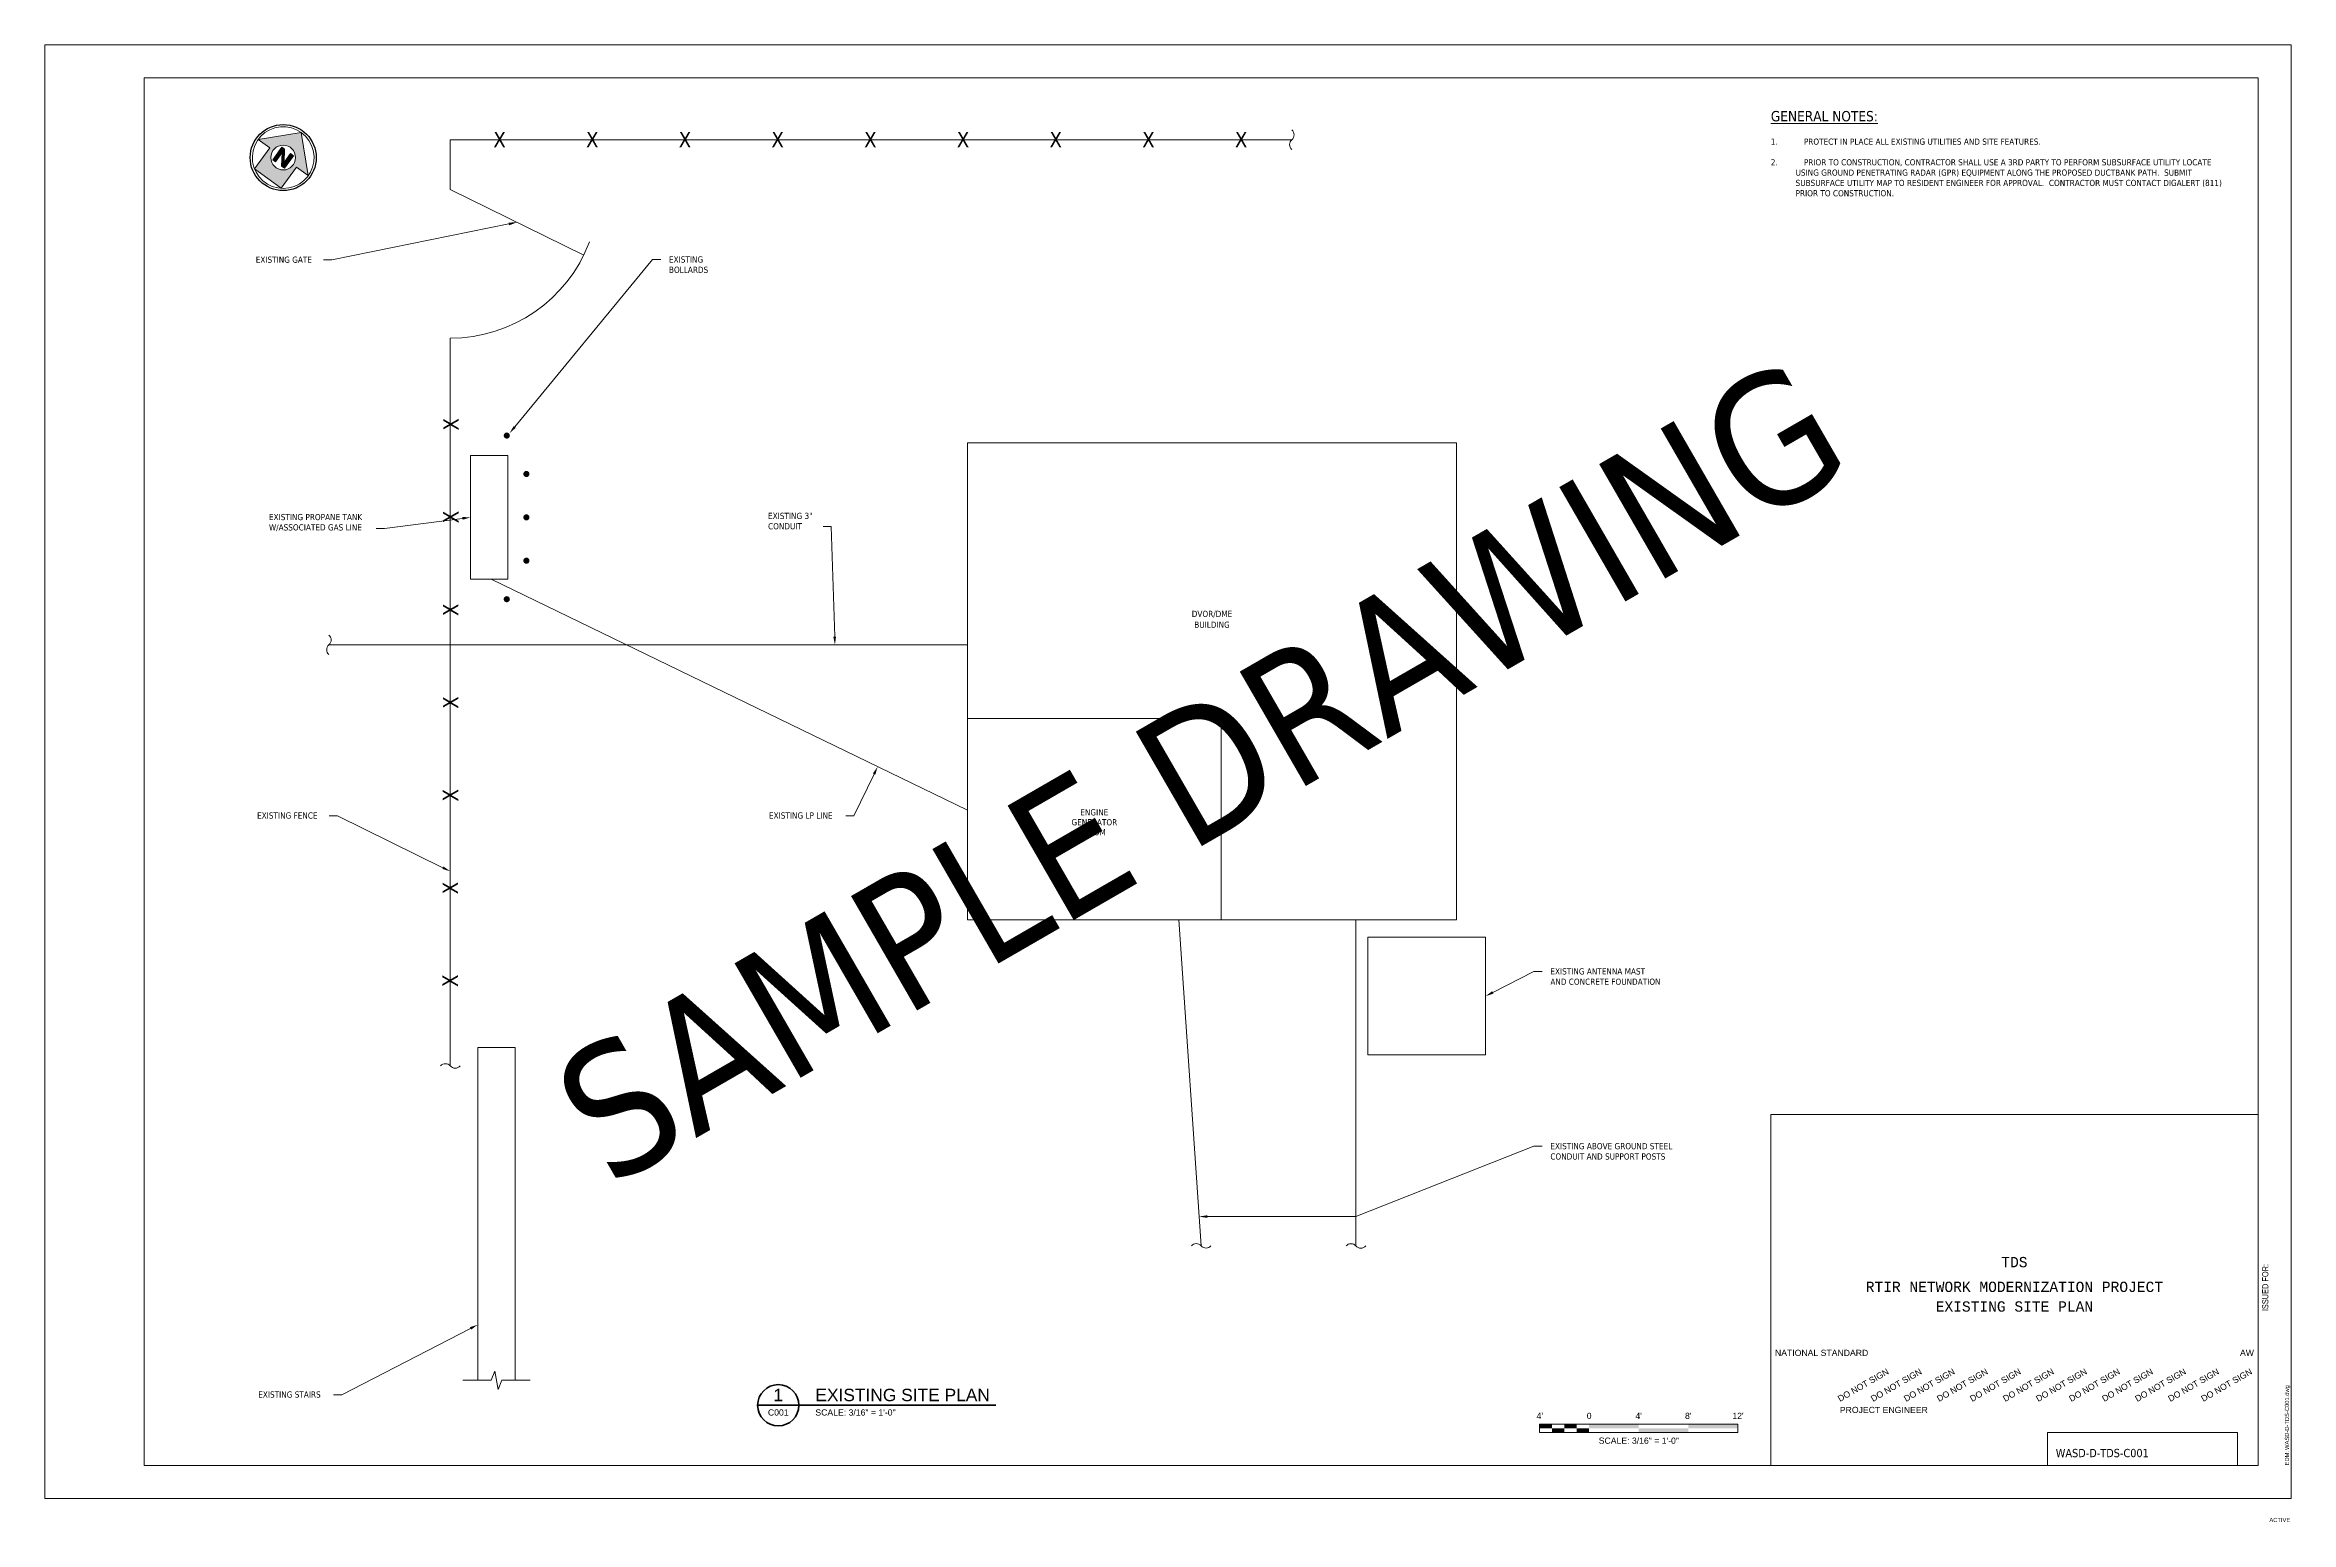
# Paper-space layout 'FAA_002_acad' of a CAD drawing. Header units: inches. Extents: x 0 to 34, y -0.4 to 22.
# The model-space entities are those that its viewports show. They can reach past a viewport. Long polylines and large blocks are cut down to what shows.
import ezdxf
from ezdxf import colors
from ezdxf.entities.mleader import LeaderData, LeaderLine
from ezdxf.enums import TextEntityAlignment as Align
from ezdxf.math import Vec2, Vec3

# ---------------------------------------------------------------- set-up
doc = ezdxf.new("R2010")
doc.units = ezdxf.units.IN
doc.header["$MEASUREMENT"] = 0
doc.linetypes.add('DASHED', pattern=[0.0625, 0.041667, -0.020833])
doc.linetypes.add('xCTopo$0$FENCE_X', pattern=[0.6, 0.5, -0.05, -0.05])
doc.layers.get('0').update_dxf_attribs({"lineweight": 18})
doc.layers.get('Defpoints').update_dxf_attribs({"lineweight": 18})
for name, color, linetype, lineweight in [('--ANNO-SYMB', 4, 'Continuous', 13), ('--ANNO-TEXT', 7, 'Continuous', 18), ('A-WALL', 4, 'Continuous', 18), ('ANNO-SYMB', 4, 'Continuous', 18), ('ANNO-TEXT', 7, 'Continuous', 18), ('ANNO-TITL', 3, 'Continuous', 18), ('ANNO-TTLB', 30, 'Continuous', 18), ('C-ABV-GND-CONDUIT-E', 101, 'Continuous', 18), ('C-BOLLARD-E', 101, 'Continuous', 18), ('C-FENC', 160, 'Continuous', 18), ('C-FUEL-TANK-E', 101, 'Continuous', 18), ('C-UG-CONDUIT-E', 101, 'DASHED', 18), ('C-UG-FUEL-LINE-E', 101, 'DASHED', 18), ('S-STRS', 1, 'Continuous', 18)]:
    doc.layers.add(name, color=color, linetype=linetype, lineweight=lineweight)
doc.layers.add('VIEWPORTS', color=2, linetype='Continuous', lineweight=18, plot=False)
doc.styles.add('002_DTitle', font='arial.ttf', dxfattribs={"height": 0.1875})
doc.styles.add('002_Notes_Proportional', font='arial.ttf', dxfattribs={"height": 0.09375})
doc.styles.add('002_Notes_Standard', font='tahoma.ttf', dxfattribs={"height": 0.09375})
doc.styles.add('002_TB Arial', font='arial.ttf')
doc.styles.add('002_TB Arial Narrow', font='ARIALN.TTF')
doc.styles.add('002_TB Lucida Console', font='lucon.TTF')
doc.styles.add('002_TB Times New Roman', font='times.ttf')

# ---------------------------------------------------------------- blocks, each defined once
blk = doc.blocks.new('FAA-Border-Reference-Outline')
at = {"layer": 'Defpoints'}
for points in [[(0, 22), (34, 22), (34, 0), (0, 0)], [(1.5, 21.5), (33.5, 21.5), (33.5, 5.8125), (26.125, 5.8125), (26.125, 0.5), (1.5, 0.5)]]:
    blk.add_lwpolyline(points, close=True, dxfattribs=at)
blk = doc.blocks.new('faatitle')
at = {"layer": 'Defpoints', "color": 8}
blk.add_lwpolyline([(-7.375, 5.312), (0, 5.312), (0, 0), (-7.375, 0)], close=True, dxfattribs=at)
for points in [[(0.5, 5.312), (0.5, -0.5), (-7.375, -0.5)], [(-3.188, 0), (-3.188, 0.5), (-0.312, 0.5), (-0.312, 0)]]:
    blk.add_lwpolyline(points, dxfattribs=at)
at = {"color": 30}
for s, height, style, p in [('ISSUED FOR:', 0.09375, '002_TB Arial Narrow', (0.156, 2.335)), ('EDM:', 0.0625, '002_TB Arial', (0.469, 0))]:
    blk.add_text(s, height=height, rotation=90, dxfattribs=dict(at, style=style)).set_placement(p)
for tag, style, p in [('rev4', '002_TB Arial', (-7.219, 5.188)), ('rev4dat', '002_TB Arial', (-6.594, 5.188)), ('rev4jcn', '002_TB Arial', (-1.656, 5.188)), ('rev4rddat', '002_TB Arial', (-0.781, 5.188)), ('rev4app', '002_TB Arial Narrow', (-0.156, 5.188)), ('rev3', '002_TB Arial', (-7.219, 4.938)), ('rev3dat', '002_TB Arial', (-6.594, 4.938)), ('rev3jcn', '002_TB Arial', (-1.656, 4.938)), ('rev3rddat', '002_TB Arial', (-0.781, 4.938)), ('rev3app', '002_TB Arial Narrow', (-0.156, 4.938)), ('rev2', '002_TB Arial', (-7.219, 4.688)), ('rev1', '002_TB Arial', (-7.219, 4.437)), ('rev2dat', '002_TB Arial', (-6.594, 4.688)), ('rev1dat', '002_TB Arial', (-6.594, 4.437)), ('rev2jcn', '002_TB Arial', (-1.656, 4.688)), ('rev1jcn', '002_TB Arial', (-1.656, 4.437)), ('rev2rddat', '002_TB Arial', (-0.781, 4.688)), ('rev1rddat', '002_TB Arial', (-0.781, 4.437)), ('rev2app', '002_TB Arial Narrow', (-0.156, 4.688)), ('rev1app', '002_TB Arial Narrow', (-0.156, 4.437))]:
    blk.add_attdef(tag, text='', height=0.0938, dxfattribs=dict(at, style=style)).set_placement(p, align=Align.MIDDLE_CENTER)
at = {"color": 30, "style": '002_TB Arial'}
for tag, p in [('rev4des', (-5.969, 5.188)), ('rev3des', (-5.969, 4.938)), ('rev2des', (-5.969, 4.688)), ('rev1des', (-5.969, 4.437)), ('subttl', (-6.33, 0.84))]:
    blk.add_attdef(tag, text='', height=0.0938, dxfattribs=at).set_placement(p, align=Align.MIDDLE_LEFT)
at = {"color": 30, "style": '002_TB Times New Roman'}
blk.add_attdef('spare1', text='', height=0.0938, dxfattribs=at).set_placement((-7.312, 3.312), align=Align.BOTTOM_LEFT)
at = {"color": 30}
for tag, height, style, p in [('spare2', 0.0938, '002_TB Times New Roman', (-0.062, 3.312)), ('jcnno', 0.0938, '002_TB Arial', (-0.062, 0.526)), ('REG', 0.0625, '002_TB Arial', (0.487, -0.438)), ('STATUS', 0.0625, '002_TB Arial', (0.487, -0.875))]:
    blk.add_attdef(tag, text='', height=height, dxfattribs=dict(at, style=style)).set_placement(p, align=Align.BOTTOM_RIGHT)
at = {"color": 30, "style": '002_TB Arial'}
blk.add_attdef('spare3', (0.156, 3.062), '', height=0.0938, rotation=90, dxfattribs=at)
blk.add_attdef('subloc', text='', height=0.0938, dxfattribs=at).set_placement((-3.688, 1.629), align=Align.BOTTOM_CENTER)
at = {"color": 30, "linetype": 'Continuous', "lineweight": 18, "style": '002_TB Arial'}
blk.add_attdef('state', text='', height=0.0938, dxfattribs=at).set_placement((-0.062, 1.629), align=Align.BOTTOM_RIGHT)
at = {"color": 30, "style": '002_TB Arial', "oblique": 21.8}
blk.add_attdef('subnam', text='', height=0.156, dxfattribs=at).set_placement((-6.323, 1.098), align=Align.BOTTOM_LEFT)
at = {"layer": 'ANNO-TTLB', "color": 5, "linetype": 'Continuous', "lineweight": 25, "char_height": 0.09375, "attachment_point": 1, "rotation": 30, "style": '002_Notes_Proportional'}
for insert in [(-6.375, 1.041), (-5.875, 1.041), (-5.375, 1.041), (-4.875, 1.041), (-4.375, 1.041), (-3.875, 1.041), (-3.375, 1.041), (-2.875, 1.041), (-2.375, 1.041), (-1.875, 1.041), (-1.375, 1.041), (-0.875, 1.041)]:
    blk.add_mtext_dynamic_manual_height_columns('DO NOT SIGN', width=2.25115, gutter_width=0.469, heights=[0], dxfattribs=dict(at, insert=insert))
at = {"layer": 'ANNO-TTLB', "color": 30}
for tag, height, style, p in [('fac', 0.156, '002_TB Lucida Console', (-3.688, 3.156)), ('issorg', 0.0938, '002_TB Arial Narrow', (-3.984, 0.448)), ('issby', 0.0938, '002_TB Arial Narrow', (-3.984, 0.292))]:
    blk.add_attdef(tag, text='', height=height, dxfattribs=dict(at, style=style)).set_placement(p, align=Align.TOP_CENTER)
at = {"layer": 'ANNO-TTLB', "color": 30, "style": '002_TB Lucida Console'}
for tag, p in [('title1', (-3.688, 2.703)), ('title2', (-3.688, 2.406)), ('title3', (-3.688, 2.109))]:
    blk.add_attdef(tag, text='', height=0.156, dxfattribs=at).set_placement(p, align=Align.MIDDLE_CENTER)
at = {"layer": 'ANNO-TTLB', "color": 30, "style": '002_TB Arial'}
for tag, p in [('sernum', (0.487, 2.335)), ('file', (0.487, 0.235))]:
    blk.add_attdef(tag, text='', height=0.0625, rotation=90, dxfattribs=at).set_placement(p, align=Align.BOTTOM_LEFT)
at = {"layer": 'ANNO-TTLB', "color": 30}
for tag, height, style, p in [('city', 0.0938, '002_TB Arial', (-7.312, 1.629)), ('dnnew', 0.156, '002_TB Arial Narrow', (-3.005, 0.105))]:
    blk.add_attdef(tag, text='', height=height, dxfattribs=dict(at, style=style)).set_placement(p, align=Align.BOTTOM_LEFT)
at = {"layer": 'ANNO-TTLB', "color": 30, "style": '002_TB Arial', "oblique": 21.8}
blk.add_attdef('appnam', text='', height=0.156, dxfattribs=at).set_placement((-3.005, 1.098), align=Align.BOTTOM_LEFT)
at = {"layer": 'ANNO-TTLB', "color": 30, "style": '002_TB Arial'}
blk.add_attdef('appttl', text='', height=0.0938, dxfattribs=at).set_placement((-3.005, 0.84), align=Align.MIDDLE_LEFT)
for tag, height, p in [('dsgn', 0.0781, (-4.983, 0.561)), ('drwn', 0.0781, (-4.983, 0.311)), ('appdat', 0.0938, (-1.79, 0.526)), ('chk', 0.0781, (-4.983, 0.061))]:
    blk.add_attdef(tag, text='', height=height, dxfattribs=at).set_placement(p, align=Align.BOTTOM_RIGHT)
blk.add_attdef('crev', text='', height=0.156, dxfattribs=at).set_placement((-0.167, 0.105), align=Align.BOTTOM_CENTER)
at = {"layer": 'ANNO-TTLB', "color": 1, "linetype": 'Continuous', "lineweight": 25, "style": '002_TB Arial'}
blk.add_attdef('DNOLD', text='', height=0.156, dxfattribs=at).set_placement((-3.005, -0.895), align=Align.BOTTOM_LEFT)
blk = doc.blocks.new('*U24')
at = {"layer": 'ANNO-SYMB', "color": 4, "linetype": 'Continuous', "lineweight": 13, "flags": 128}
blk.add_lwpolyline([(-1.5, 0), (1.5, 0), (1.5, 0.125), (-1.5, 0.125), (-1.5, 0)], close=True, dxfattribs=at)
at = {"layer": 'ANNO-SYMB', "color": 4, "linetype": 'Continuous', "lineweight": 13}
for points in [[(-1.5, 0.063), (-1.313, 0.063), (-1.5, 0.125), (-1.313, 0.125)], [(-1.313, 0), (-1.125, 0), (-1.313, 0.063), (-1.125, 0.063)], [(-1.125, 0.063), (-0.938, 0.063), (-1.125, 0.125), (-0.938, 0.125)], [(-0.938, 0), (-0.75, 0), (-0.938, 0.063), (-0.75, 0.063)], [(-0.75, 0.063), (0, 0.063), (-0.75, 0.125), (0, 0.125)], [(0, 0), (0.75, 0), (0, 0.063), (0.75, 0.063)], [(0.75, 0.063), (1.5, 0.063), (0.75, 0.125), (1.5, 0.125)]]:
    blk.add_solid(points, dxfattribs=at)
at = {"layer": 'ANNO-SYMB', "color": 4, "linetype": 'Continuous', "lineweight": 13, "style": '002_Notes_Proportional'}
for s, height, p in [("4'", 0.0938, (-1.497, 0.25)), ('0', 0.0938, (-0.75, 0.25)), ("4'", 0.0938, (0, 0.25)), ("8'", 0.0938, (0.75, 0.25)), ("12'", 0.0938, (1.503, 0.25)), ('SCALE: 3/16" = 1\'-0"', 0.09375, (0.002, -0.125))]:
    blk.add_text(s, height=height, dxfattribs=at).set_placement(p, align=Align.MIDDLE_CENTER)
blk = doc.blocks.new('Break')
at = {"layer": '--ANNO-SYMB', "color": 101, "linetype": 'Continuous', "lineweight": 0, "flags": 128}
blk.add_lwpolyline([(-0.0495, 0), (-0.0078, 0), (-0.0024, 0.0135), (0.0024, -0.0135), (0.0078, 0), (0.0495, 0)], dxfattribs=at)
blk = doc.blocks.new('SYM9B_2')
at = {"layer": 'C-ABV-GND-CONDUIT-E', "linetype": 'Continuous', "flags": 128}
blk.add_lwpolyline([(0, 0.072, -0.458744), (0, 0, 0.458744), (0, -0.072)], format="xyb", dxfattribs=at)
blk = doc.blocks.new('Surf-Term_2')
at = {"layer": 'C-ABV-GND-CONDUIT-E', "linetype": 'Continuous', "xscale": 0.09166300000000001, "yscale": 0.09166300000000001, "zscale": 0.09166300000000001}
blk.add_blockref('SYM9B_2', (0, 0), dxfattribs=at)
blk = doc.blocks.new('NorthArrow')
h = blk.add_hatch(color=254)
h.dxf.hatch_style = 1
h.paths.add_polyline_path([(0, 0.467), (-0.466, 0), (-0.25, 0), (-0.25, -0.393), (-0.25, -0.393), (0.25, -0.393), (0.25, -0.393), (0.25, 0), (0.466, 0)])
h.paths.add_polyline_path([(0.187, 0, -1), (-0.187, 0, -1)], flags=16)
h.paths.add_polyline_path([(0.056, 0.114), (0.108, 0.114), (0.108, -0.118), (0.056, -0.118), (-0.056, 0.054), (-0.056, -0.118), (-0.108, -0.118), (-0.108, 0.114), (-0.056, 0.114), (0.056, -0.049)], flags=0)
h = blk.add_hatch(color=254)
h.dxf.hatch_style = 1
h.paths.add_polyline_path([(-0.108, -0.118), (-0.056, -0.118), (-0.056, 0.054), (0.056, -0.118), (0.108, -0.118), (0.108, 0.114), (0.056, 0.114), (0.056, -0.049), (-0.056, 0.114), (-0.108, 0.114)])
at = {"layer": 'ANNO-SYMB', "color": 254, "linetype": 'Continuous', "lineweight": 18, "flags": 128}
blk.add_lwpolyline([(0, 0.467), (0.083, 0.46), (0.164, 0.438), (0.24, 0.401), (0.307, 0.352), (0.365, 0.291), (0.412, 0.221), (0.444, 0.144), (0.463, 0.063), (0.467, -0.021), (0.456, -0.104), (0.43, -0.184), (0.39, -0.257), (0.338, -0.323), (0.275, -0.378), (0.203, -0.421), (0.124, -0.451), (0.042, -0.465), (-0.042, -0.465), (-0.124, -0.451), (-0.203, -0.421), (-0.275, -0.378), (-0.338, -0.323), (-0.39, -0.257), (-0.43, -0.184), (-0.456, -0.104), (-0.467, -0.021), (-0.463, 0.063), (-0.445, 0.144), (-0.412, 0.221), (-0.365, 0.291), (-0.308, 0.352), (-0.24, 0.401), (-0.164, 0.438), (-0.083, 0.46), (0, 0.467)], close=True, dxfattribs=at)
at = {"layer": 'ANNO-SYMB', "linetype": 'Continuous', "lineweight": 18, "flags": 128}
for points in [[(0, 0.467), (0.466, 0), (0.25, 0), (0.25, -0.393), (-0.25, -0.393), (-0.25, 0), (-0.466, 0), (0, 0.467)], [(0.108, 0.114), (0.108, -0.118), (0.056, -0.118), (-0.056, 0.054), (-0.056, -0.118), (-0.108, -0.118), (-0.108, 0.114), (-0.056, 0.114), (0.056, -0.049), (0.056, 0.114), (0.108, 0.114)]]:
    blk.add_lwpolyline(points, close=True, dxfattribs=at)
at = {"layer": 'ANNO-SYMB', "linetype": 'Continuous', "lineweight": 25}
blk.add_circle((0, 0), 0.5, dxfattribs=at)
at = {"layer": 'ANNO-SYMB', "linetype": 'Continuous', "lineweight": 18}
blk.add_circle((0, 0), 0.187, dxfattribs=at)
at = {"layer": 'ANNO-SYMB', "linetype": 'Continuous', "lineweight": 0}
blk.add_point((0, 0.007), dxfattribs=at)
blk.add_point((0, 0.007), dxfattribs=at)
blk = doc.blocks.new('*U26')
at = {"layer": 'ANNO-TITL', "color": 3, "linetype": 'Continuous', "lineweight": 35}
for p, q in [((-0.312, 0), (0.312, 0)), ((0.312, 0), (3.291, 0))]:
    blk.add_line(p, q, dxfattribs=at)
blk.add_circle((0, 0), 0.312, dxfattribs=at)
at = {"layer": 'ANNO-TITL', "lineweight": 18, "style": '002_DTitle'}
blk.add_attdef('DRWID', text='', height=0.188, dxfattribs=at).set_placement((0, 0.062), align=Align.CENTER)
blk.add_attdef('DTITLE', (0.562, 0.062), '', height=0.188, dxfattribs=at)
at = {"layer": 'ANNO-TITL', "lineweight": 18, "style": '002_Notes_Proportional'}
blk.add_attdef('SHTREF', text='', height=0.0938, dxfattribs=at).set_placement((0, -0.062), align=Align.TOP_CENTER)
blk.add_attdef('DSCALE', text='', height=0.0938, dxfattribs=at).set_placement((0.562, -0.062), align=Align.TOP_LEFT)
blk = doc.blocks.new('Surf-Term')
at = {"layer": 'C-FENC', "flags": 128}
blk.add_lwpolyline([(0, 0.0066, -0.458744), (0, 0, 0.458744), (0, -0.0066)], format="xyb", dxfattribs=at)
blk = doc.blocks.new('SYM9B_3')
at = {"layer": 'C-UG-CONDUIT-E', "linetype": 'Continuous', "flags": 128}
blk.add_lwpolyline([(0, 0.072, -0.458744), (0, 0, 0.458744), (0, -0.072)], format="xyb", dxfattribs=at)
blk = doc.blocks.new('Surf-Term_3')
at = {"layer": 'C-UG-CONDUIT-E', "linetype": 'Continuous', "xscale": 0.09166300000000001, "yscale": 0.09166300000000001, "zscale": 0.09166300000000001}
blk.add_blockref('SYM9B_3', (0, 0), dxfattribs=at)

msp = doc.modelspace()

# ---------------------------------------------------------------- hatches: boundary and pattern name
at = {"layer": 'C-BOLLARD-E'}
h = msp.add_hatch(color=256, dxfattribs=at)
edge = h.paths.add_edge_path(flags=0)
edge.add_arc((1216.6, 1761.9), 3, 0, 360)
h = msp.add_hatch(color=256, dxfattribs=at)
edge = h.paths.add_edge_path(flags=0)
edge.add_arc((1235.6, 1724.7), 3, 0, 360)
h = msp.add_hatch(color=256, dxfattribs=at)
edge = h.paths.add_edge_path(flags=0)
edge.add_arc((1235.6, 1682.7), 3, 0, 360)
h = msp.add_hatch(color=256, dxfattribs=at)
edge = h.paths.add_edge_path(flags=0)
edge.add_arc((1235.6, 1640.7), 3, 0, 360)
h = msp.add_hatch(color=256, dxfattribs=at)
edge = h.paths.add_edge_path(flags=0)
edge.add_arc((1216.6, 1603.4), 3, 0, 360)

# ---------------------------------------------------------------- linework, layer by layer
at = {"layer": 'A-WALL', "flags": 128}
for points in [[(1662.8, 1754.8), (2136.8, 1754.8), (2136.8, 1292.8), (1662.8, 1292.8)], [(2050.7, 1275.9), (2164.7, 1275.9), (2164.7, 1161.9), (2050.7, 1161.9)]]:
    msp.add_lwpolyline(points, close=True, dxfattribs=at)
at = {"layer": 'A-WALL', "ltscale": 40, "flags": 128}
msp.add_lwpolyline([(1662.8, 1292.8), (1908.8, 1292.8), (1908.8, 1487.8), (1662.8, 1487.8)], close=True, dxfattribs=at)
at = {"layer": 'C-ABV-GND-CONDUIT-E'}
for p, q in [((1867.7, 1292.8), (1889.2, 977.1)), ((2039.2, 1292.8), (2039.2, 976.9))]:
    msp.add_line(p, q, dxfattribs=at)
at = {"layer": 'C-FENC', "linetype": 'xCTopo$0$FENCE_X', "ltscale": 12.5}
msp.add_line((1161.9, 2048.5), (1161.9, 2000.3), dxfattribs=at)
at = {"layer": 'C-FENC', "linetype": 'xCTopo$0$FENCE_X', "ltscale": 1.25}
for p, q in [((1161.9, 2048.5), (1977.1, 2048.5)), ((1161.9, 1856.3), (1161.9, 1151.3))]:
    msp.add_line(p, q, dxfattribs=at)
at = {"layer": 'C-FENC'}
msp.add_line((1161.9, 2000.3), (1291.1, 1936.7), dxfattribs=at)
msp.add_arc((1161.9, 2000.3), 144, 270, 339.319, dxfattribs=at)
at = {"layer": 'C-FUEL-TANK-E', "flags": 128}
msp.add_lwpolyline([(1181.6, 1742.7), (1217.6, 1742.7), (1217.6, 1622.7), (1181.6, 1622.7)], close=True, dxfattribs=at)
at = {"layer": 'C-UG-CONDUIT-E', "ltscale": 4}
msp.add_line((1044.3, 1559.2), (1662.8, 1559.2), dxfattribs=at)
at = {"layer": 'C-UG-FUEL-LINE-E', "ltscale": 4}
msp.add_line((1662.8, 1399.2), (1201.6, 1622.7), dxfattribs=at)
at = {"layer": 'S-STRS', "ltscale": 40, "flags": 128}
msp.add_lwpolyline([(1188.6, 1169), (1224.6, 1169), (1224.6, 846.8), (1211.8, 846.8), (1208.2, 837.9), (1205, 855.7), (1201.4, 846.8), (1188.6, 846.8)], close=True, dxfattribs=at)

# ---------------------------------------------------------------- block references
at = {"layer": '--ANNO-SYMB', "color": 101, "linetype": 'Continuous', "lineweight": 0, "xscale": 660, "yscale": 660, "zscale": 660}
msp.add_blockref('Break', (1206.6, 846.8), dxfattribs=at)
msp.add_blockref('Break', (1206.6, 846.8), dxfattribs=at)
at = {"xscale": 64, "yscale": 64, "zscale": 64, "rotation": 324.0327941363377}
msp.add_blockref('NorthArrow', (1000, 2031.2), dxfattribs=at)
at = {"layer": 'ANNO-TITL', "color": 3, "linetype": 'Continuous', "xscale": 64, "yscale": 64, "zscale": 64}
msp.add_blockref('*U26', (1479.6, 822.6), dxfattribs=at).add_auto_attribs({'DSCALE': 'SCALE: 3/16" = 1\'-0"', 'DTITLE': 'EXISTING SITE PLAN', 'SHTREF': 'C001', 'DRWID': '1'})
at = {"layer": 'C-ABV-GND-CONDUIT-E', "linetype": 'Continuous', "xscale": 1440, "yscale": 1440, "zscale": 1440, "rotation": 90}
for p in [(1889.3, 977), (2039.2, 976.9)]:
    msp.add_blockref('Surf-Term_2', p, dxfattribs=at)
at = {"layer": 'C-FENC', "linetype": 'Continuous', "xscale": 1440, "yscale": 1440, "zscale": 1440}
for p, rotation in [((1977.1, 2048.5), 180), ((1161.9, 1151.3), 90)]:
    msp.add_blockref('Surf-Term', p, dxfattribs=dict(at, rotation=rotation))
at = {"layer": 'C-UG-CONDUIT-E', "linetype": 'Continuous', "xscale": 1440, "yscale": 1440, "zscale": 1440, "rotation": 180}
msp.add_blockref('Surf-Term_3', (1044.3, 1559.2), dxfattribs=at)

# ---------------------------------------------------------------- texts
at = {"layer": '--ANNO-TEXT', "color": 7, "char_height": 6, "width": 4039.905, "attachment_point": 5, "style": '002_Notes_Standard'}
for s, insert, line_spacing_factor in [('DVOR/DME\\PBUILDING', (1899.8, 1583.9), 1.05), ('ENGINE\\PGENERATOR\\PROOM', (1785.8, 1387.3), 0.96)]:
    msp.add_mtext(s, dxfattribs=dict(at, insert=insert, line_spacing_factor=line_spacing_factor))
at = {"layer": 'ANNO-TEXT', "color": 254, "linetype": 'Continuous', "lineweight": 25, "transparency": 33554470, "insert": (1889.2, 1436.3), "char_height": 128, "attachment_point": 5, "rotation": 30, "style": '002_Notes_Standard'}
msp.add_mtext('SAMPLE DRAWING', dxfattribs=at)
at = {"layer": 'C-FENC', "ltscale": 40, "char_height": 15, "width": 4868.434, "attachment_point": 5, "style": '002_Notes_Standard'}
for insert in [(1209.6, 2048.5), (1299.4, 2048.5), (1389.2, 2048.5), (1479, 2048.5), (1568.8, 2048.5), (1658.6, 2048.5), (1748.4, 2048.5), (1838.2, 2048.5), (1928, 2048.5)]:
    msp.add_mtext('X', dxfattribs=dict(at, insert=insert))
at = {"layer": 'C-FENC', "ltscale": 40, "char_height": 15, "width": 4868.434, "attachment_point": 5, "rotation": 90, "style": '002_Notes_Standard'}
for insert in [(1162.6, 1772.8), (1162.4, 1683), (1162.3, 1593.1), (1162.2, 1503.3), (1162, 1413.5), (1161.9, 1323.6), (1161.8, 1233.8)]:
    msp.add_mtext('X', dxfattribs=dict(at, insert=insert))

# ---------------------------------------------------------------- leaders
at = {"layer": 'ANNO-TEXT', "ltscale": 40}
ml = msp.add_multileader_mtext('Standard', dxfattribs=at)
ml.set_content('EXISTING GATE', color=256, style='002_Notes_Standard')
ml.set_leader_properties(color=256, linetype='Continuous', lineweight=18)
ml.build(insert=Vec2(0, 0))
ml.multileader.update_dxf_attribs({"text_right_attachment_type": 3, "dogleg_length": 0.125, "arrow_head_size": 8, "scale": 64})
ctx = ml.context
ctx.base_point, ctx.scale, ctx.char_height, ctx.arrow_head_size, ctx.landing_gap_size, ctx.plane_origin = Vec3(965.4, 1932.2), 64, 6, 8, 8, Vec3(1226.5, 1968.5)
ctx.right_attachment = 3
notes = []
notes.append((ctx, [(0, (1, 1, 0), (1047, 1932.1), (-1, 0), 8, [(0, [(1226.5, 1968.5)], 0, [])])]))
ctx.mtext.insert, ctx.mtext.flow_direction = Vec3(973.4, 1935.3), 5
ml = msp.add_multileader_mtext('Standard', dxfattribs=at)
ml.set_content('EXISTING\\PBOLLARDS', color=256, style='002_Notes_Standard')
ml.set_leader_properties(color=256, linetype='Continuous', lineweight=18)
ml.build(insert=Vec2(0, 0))
ml.multileader.update_dxf_attribs({"text_right_attachment_type": 3, "dogleg_length": 0.125, "arrow_head_size": 8, "scale": 64})
ctx = ml.context
ctx.base_point, ctx.scale, ctx.char_height, ctx.arrow_head_size, ctx.landing_gap_size, ctx.plane_origin = Vec3(1365.7, 1932.4), 64, 6, 8, 8, Vec3(1219.2, 1764.1)
ctx.right_attachment = 3
notes.append((ctx, [(0, (1, 1, 0), (1357.7, 1932.4), (1, 0), 8, [(0, [(1219.2, 1764.1)], 0, [])])]))
ctx.mtext.insert, ctx.mtext.flow_direction = Vec3(1373.7, 1935.5), 5
ml = msp.add_multileader_mtext('Standard', dxfattribs=at)
ml.set_content('EXISTING PROPANE TANK\\PW/ASSOCIATED GAS LINE', color=256, style='002_Notes_Standard')
ml.set_leader_properties(color=256, linetype='Continuous', lineweight=18)
ml.build(insert=Vec2(0, 0))
ml.multileader.update_dxf_attribs({"text_right_attachment_type": 3, "dogleg_length": 0.125, "arrow_head_size": 8, "scale": 64})
ctx = ml.context
ctx.base_point, ctx.scale, ctx.char_height, ctx.arrow_head_size, ctx.landing_gap_size, ctx.plane_origin = Vec3(978.2, 1682.4), 64, 6, 8, 8, Vec3(1181.6, 1682.7)
ctx.right_attachment = 3
notes.append((ctx, [(0, (1, 1, 0), (1098.1, 1672), (-1, 0), 8, [(0, [(1181.6, 1682.7)], 0, [])])]))
ctx.mtext.insert, ctx.mtext.flow_direction = Vec3(986.2, 1686), 5
ml = msp.add_multileader_mtext('Standard', dxfattribs=at)
ml.set_content('EXISTING 3"\\PCONDUIT', color=256, style='002_Notes_Standard')
ml.set_leader_properties(color=256, linetype='Continuous', lineweight=18)
ml.build(insert=Vec2(0, 0))
ml.multileader.update_dxf_attribs({"text_right_attachment_type": 3, "dogleg_length": 0.125, "arrow_head_size": 8, "scale": 64})
ctx = ml.context
ctx.base_point, ctx.scale, ctx.char_height, ctx.arrow_head_size, ctx.landing_gap_size, ctx.plane_origin = Vec3(1461.7, 1684.1), 64, 6, 8, 8, Vec3(1534.5, 1559.2)
ctx.right_attachment = 3
notes.append((ctx, [(0, (1, 1, 0), (1531, 1673.8), (-1, 0), 8, [(0, [(1534.5, 1559.2)], 0, [])])]))
ctx.mtext.insert, ctx.mtext.flow_direction = Vec3(1469.7, 1687.1), 5
ml = msp.add_multileader_mtext('Standard', dxfattribs=at)
ml.set_content('EXISTING LP LINE', color=256, style='002_Notes_Standard')
ml.set_leader_properties(color=256, linetype='Continuous', lineweight=18)
ml.build(insert=Vec2(0, 0))
ml.multileader.update_dxf_attribs({"text_right_attachment_type": 3, "dogleg_length": 0.125, "arrow_head_size": 8, "scale": 64})
ctx = ml.context
ctx.base_point, ctx.scale, ctx.char_height, ctx.arrow_head_size, ctx.landing_gap_size, ctx.plane_origin = Vec3(1462.6, 1393.8), 64, 6, 8, 8, Vec3(1662.3, 1503.8)
ctx.right_attachment = 3
notes.append((ctx, [(0, (1, 1, 0), (1552.9, 1393.7), (-1, 0), 8, [(0, [(1575.9, 1441.2)], 0, [])])]))
ctx.mtext.insert, ctx.mtext.flow_direction = Vec3(1470.6, 1396.9), 5
ml = msp.add_multileader_mtext('Standard', dxfattribs=at)
ml.set_content('EXISTING FENCE', color=256, style='002_Notes_Standard')
ml.set_leader_properties(color=256, linetype='Continuous', lineweight=18)
ml.build(insert=Vec2(0, 0))
ml.multileader.update_dxf_attribs({"text_right_attachment_type": 3, "dogleg_length": 0.125, "arrow_head_size": 8, "scale": 64})
ctx = ml.context
ctx.base_point, ctx.scale, ctx.char_height, ctx.arrow_head_size, ctx.landing_gap_size, ctx.plane_origin = Vec3(966.7, 1393.8), 64, 6, 8, 8, Vec3(1161.9, 1503.8)
ctx.right_attachment = 3
notes.append((ctx, [(0, (1, 1, 0), (1052.5, 1393.7), (-1, 0), 8, [(0, [(1161.9, 1339.8)], 0, [])])]))
ctx.mtext.insert, ctx.mtext.flow_direction = Vec3(974.7, 1396.9), 5
ml = msp.add_multileader_mtext('Standard', dxfattribs=at)
ml.set_content('EXISTING ANTENNA MAST\\PAND CONCRETE FOUNDATION', color=256, style='002_Notes_Standard')
ml.set_leader_properties(color=256, linetype='Continuous', lineweight=18)
ml.build(insert=Vec2(0, 0))
ml.multileader.update_dxf_attribs({"text_right_attachment_type": 3, "dogleg_length": 0.125, "arrow_head_size": 8, "scale": 64})
ctx = ml.context
ctx.base_point, ctx.scale, ctx.char_height, ctx.arrow_head_size, ctx.landing_gap_size, ctx.plane_origin = Vec3(2219.6, 1242.8), 64, 6, 8, 8, Vec3(2164.7, 1218.9)
ctx.right_attachment = 3
notes.append((ctx, [(0, (1, 1, 0), (2211.6, 1242.8), (1, 0), 8, [(0, [(2164.7, 1218.9)], 0, [])])]))
ctx.mtext.insert, ctx.mtext.flow_direction = Vec3(2227.6, 1245.9), 5
ml = msp.add_multileader_mtext('Standard', dxfattribs=at)
ml.set_content('EXISTING ABOVE GROUND STEEL\\PCONDUIT AND SUPPORT POSTS', color=256, style='002_Notes_Standard')
ml.set_leader_properties(color=256, linetype='Continuous', lineweight=18)
ml.build(insert=Vec2(0, 0))
ml.multileader.update_dxf_attribs({"text_right_attachment_type": 3, "dogleg_length": 0.125, "arrow_head_size": 8, "scale": 64})
ctx = ml.context
ctx.base_point, ctx.scale, ctx.char_height, ctx.arrow_head_size, ctx.landing_gap_size, ctx.plane_origin = Vec3(2219.6, 1073.5), 64, 6, 8, 8, Vec3(1896.2, 1033.6)
ctx.right_attachment = 3
notes.append((ctx, [(0, (1, 1, 0), (2211.6, 1073.5), (1, 0), 8, [(1, [(1887.3, 1005.4), (2039.2, 1005.4)], 0, [])])]))
ctx.mtext.insert, ctx.mtext.flow_direction = Vec3(2227.6, 1076.6), 5
ml = msp.add_multileader_mtext('Standard', dxfattribs=at)
ml.set_content('EXISTING STAIRS', color=256, style='002_Notes_Standard')
ml.set_leader_properties(color=256, linetype='Continuous', lineweight=18)
ml.build(insert=Vec2(0, 0))
ml.multileader.update_dxf_attribs({"text_right_attachment_type": 3, "dogleg_length": 0.125, "arrow_head_size": 8, "scale": 64})
ctx = ml.context
ctx.base_point, ctx.scale, ctx.char_height, ctx.arrow_head_size, ctx.landing_gap_size, ctx.plane_origin = Vec3(967.8, 832.9), 64, 6, 8, 8, Vec3(1188.6, 900.7)
ctx.right_attachment = 3
notes.append((ctx, [(0, (1, 1, 0), (1056.8, 832.8), (-1, 0), 8, [(0, [(1188.6, 900.7)], 0, [])])]))
ctx.mtext.insert, ctx.mtext.flow_direction = Vec3(975.8, 836), 5
for ctx, leaders in notes:
    for number, flags, end, landing, length, lines in leaders:
        leader = LeaderData()
        leader.index, (leader.has_last_leader_line, leader.has_dogleg_vector, leader.attachment_direction) = number, flags
        leader.last_leader_point, leader.dogleg_vector, leader.dogleg_length = Vec3(end), Vec3(landing), length
        for number, points, colour, breaks in lines:
            line = LeaderLine()
            line.index, line.vertices, line.color, line.breaks = number, Vec3.list(points), colors.encode_raw_color(colour), breaks
            leader.lines.append(line)
        ctx.leaders.append(leader)

psp = doc.layouts.new('FAA_002_acad')

# ---------------------------------------------------------------- block references
psp.add_blockref('FAA-Border-Reference-Outline', (0, 0))
at = {"layer": 'ANNO-SYMB', "color": 4, "linetype": 'Continuous', "lineweight": -2}
psp.add_blockref('*U24', (24.125, 1), dxfattribs=at)
at = {"layer": 'ANNO-TTLB', "color": 30}
ref = psp.add_blockref('faatitle', (33.5, 0.5), dxfattribs=at)
ref.add_attrib('city', 'NATIONAL STANDARD', dxfattribs={"color": 30, "height": 0.09375, "style": '002_TB Arial'}).set_placement((26.188, 2.129), align=Align.BOTTOM_LEFT)
ref.add_attrib('fac', 'TDS', dxfattribs={"color": 30, "height": 0.1562, "style": '002_TB Lucida Console'}).set_placement((29.812, 3.656), align=Align.TOP_CENTER)
ref.add_attrib('title1', 'RTIR NETWORK MODERNIZATION PROJECT', dxfattribs={"color": 30, "height": 0.15625, "style": '002_TB Lucida Console'}).set_placement((29.812, 3.203), align=Align.MIDDLE_CENTER)
ref.add_attrib('title2', 'EXISTING SITE PLAN', dxfattribs={"color": 30, "height": 0.15625, "style": '002_TB Lucida Console'}).set_placement((29.812, 2.906), align=Align.MIDDLE_CENTER)
ref.add_attrib('file', 'WASD-D-TDS-C001.dwg', dxfattribs={"color": 30, "height": 0.0625, "rotation": 90, "style": '002_TB Arial'}).set_placement((33.987, 0.735), align=Align.BOTTOM_LEFT)
ref.add_attrib('subttl', 'PROJECT ENGINEER', dxfattribs={"layer": '0', "color": 30, "height": 0.09375, "style": '002_TB Arial'}).set_placement((27.17, 1.34), align=Align.MIDDLE_LEFT)
ref.add_attrib('STATUS', 'ACTIVE', dxfattribs={"layer": '0', "color": 30, "height": 0.0625, "style": '002_TB Arial'}).set_placement((33.987, -0.375), align=Align.BOTTOM_RIGHT)
ref.add_attrib('state', 'AW', dxfattribs={"layer": '0', "color": 30, "linetype": 'Continuous', "lineweight": 18, "height": 0.0938, "style": '002_TB Arial'}).set_placement((33.438, 2.129), align=Align.BOTTOM_RIGHT)

# ---------------------------------------------------------------- texts
at = {"layer": '--ANNO-TEXT', "color": 7, "insert": (26.125, 21), "char_height": 0.125, "width": 6.9911, "attachment_point": 1, "line_spacing_factor": 0.9, "style": '002_Notes_Standard'}
psp.add_mtext('\\pxi-3,l3,sm1;{\\H1.25x;\\LGENERAL NOTES:\\P\\H0.6x;\\l\\P1.^IPROTECT IN PLACE ALL EXISTING UTILITIES AND SITE FEATURES. \\P\\P2.^IPRIOR TO CONSTRUCTION, CONTRACTOR SHALL USE A 3RD PARTY TO PERFORM SUBSURFACE UTILITY LOCATE USING GROUND PENETRATING RADAR (GPR) EQUIPMENT ALONG THE PROPOSED DUCTBANK PATH.  SUBMIT SUBSURFACE UTILITY MAP TO RESIDENT ENGINEER FOR APPROVAL.  CONTRACTOR MUST CONTACT DIGALERT (811) PRIOR TO CONSTRUCTION.}', dxfattribs=at)
at = {"layer": 'ANNO-TEXT', "color": 7, "linetype": 'Continuous', "lineweight": 25, "insert": (30.438, 0.75), "char_height": 0.125, "width": 2.875, "attachment_point": 1, "style": '002_Notes_Standard'}
psp.add_mtext('WASD-D-TDS-C001', dxfattribs=at)

# ---------------------------------------------------------------- viewports
at = {"layer": 'VIEWPORTS'}
psp.add_viewport(center=(17.5, 11), size=(32, 21), view_center_point=(1889.163, 1436.315), view_height=1344, dxfattribs=at)

doc.saveas('drawing.dxf')
